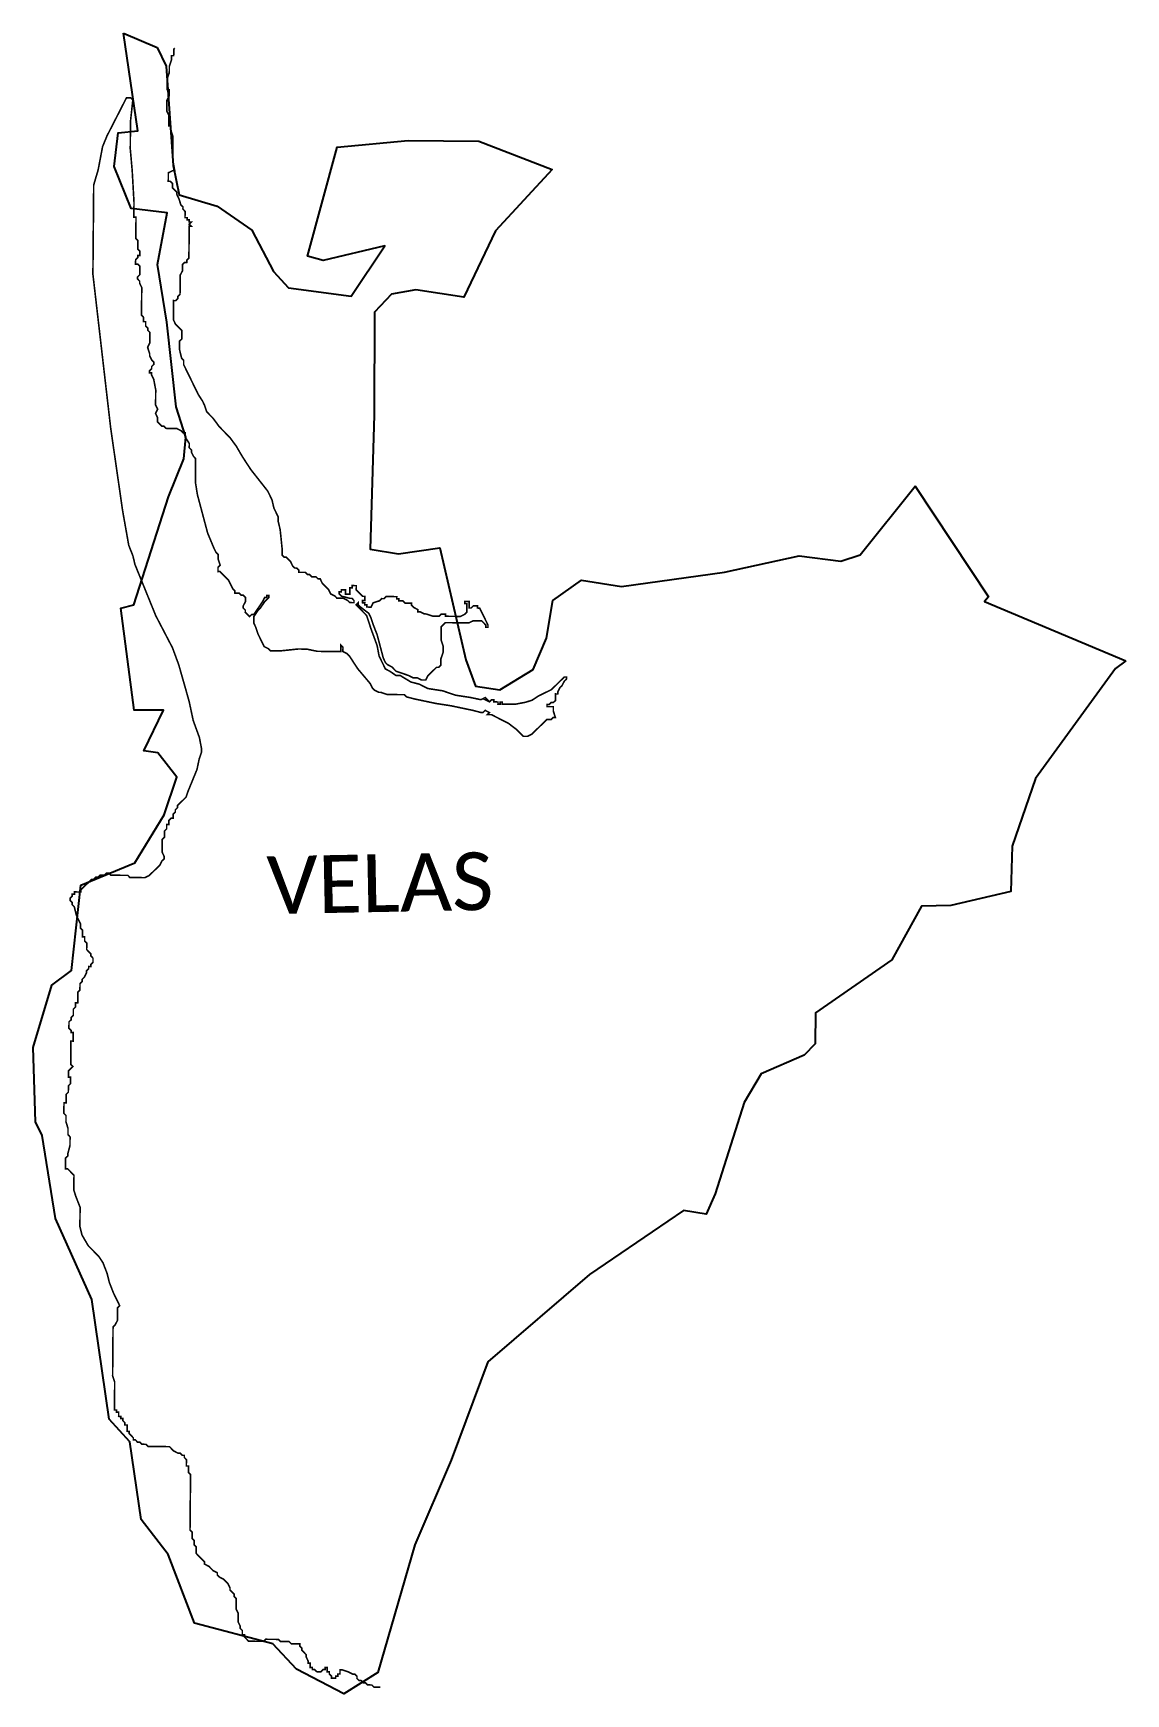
# Model space of a CAD drawing. Header units: metres. Extents: x 263795 to 293289, y 1984633 to 2154063.
# Drawn here: x 291233 to 293289, y 1984633 to 1987758 of the extents above; entities outside this region: 1.
import ezdxf

# ---------------------------------------------------------------- set-up
doc = ezdxf.new("R2010")
doc.units = ezdxf.units.M
for name, color, linetype in [('HIGH TIDE LINE', 6, 'Continuous'), ('village', 3, 'Continuous'), ('VILLAGE NAME', 250, 'Continuous')]:
    doc.layers.add(name, color=color, linetype=linetype)
doc.styles.get("Standard").update_dxf_attribs({"font": 'simplex.shx'})

msp = doc.modelspace()

# ---------------------------------------------------------------- linework, layer by layer
at = {"color": 3, "true_color": 0x00ff00, "flags": 128}
msp.add_lwpolyline([(291403.4, 1987757.6), (291466.6, 1987730.8)], dxfattribs=at)
at = {"layer": 'HIGH TIDE LINE', "lineweight": 0, "const_width": 3}
msp.add_lwpolyline([(263796.4, 2154061), (263796.4, 2154061)], close=True, dxfattribs=at)
at = {"layer": 'HIGH TIDE LINE', "const_width": 3}
msp.add_lwpolyline([(291500, 1987729.4), (291497.9, 1987727.4), (291497.8, 1987715.4), (291493.8, 1987715.4), (291493.7, 1987707.4), (291489.6, 1987695.4), (291489.5, 1987683.4), (291485.4, 1987671.4), (291485.2, 1987651.4), (291489.2, 1987651.3), (291489.1, 1987639.3), (291485, 1987631.3), (291484.8, 1987611.3), (291488.8, 1987603.2), (291488.6, 1987583.2), (291492.6, 1987583.1), (291492.5, 1987575.1), (291496.4, 1987563.1), (291496, 1987519), (291499.8, 1987498.9), (291495.8, 1987498.9), (291487.8, 1987495), (291487.6, 1987479), (291491.7, 1987478.9), (291495.6, 1987474.9), (291495.5, 1987466.9), (291503.5, 1987458.8), (291503.5, 1987454.8), (291507.4, 1987446.7), (291511.3, 1987434.6), (291515.3, 1987430.6), (291515.2, 1987426.6), (291519.2, 1987422.5), (291519.1, 1987410.5), (291523.1, 1987410.5), (291523.1, 1987406.5), (291527.1, 1987406.4), (291527, 1987402.4), (291531, 1987402.4), (291527, 1987398.4), (291531, 1987394.4), (291527, 1987394.4), (291526.4, 1987334.3), (291522.4, 1987330.3), (291522.3, 1987326.3), (291518.3, 1987326.3), (291514.3, 1987322.4), (291514.2, 1987310.3), (291510.1, 1987302.4), (291509.7, 1987266.3), (291505.7, 1987262.3), (291505.7, 1987258.3), (291501.6, 1987254.3), (291497.6, 1987254.4), (291497.3, 1987218.3), (291501.2, 1987210.2), (291505.2, 1987206.2), (291513.1, 1987198.1), (291513, 1987182.1), (291508.9, 1987178.1), (291508.8, 1987162.1), (291512.7, 1987146), (291516.6, 1987141.9), (291516.5, 1987133.9), (291520.5, 1987125.9), (291544.1, 1987077.6), (291552, 1987065.5), (291555.9, 1987057.4), (291559.8, 1987045.3), (291571.7, 1987033.2), (291577.7, 1987025.1), (291583.6, 1987017.1), (291603.5, 1986996.8), (291615.4, 1986980.7), (291627.2, 1986960.5), (291643, 1986936.3), (291658.9, 1986916.1), (291674.7, 1986896), (291682.6, 1986879.9), (291686.4, 1986863.8), (291694.3, 1986847.7), (291694.2, 1986839.7), (291698.1, 1986823.6), (291701.8, 1986787.5), (291701.7, 1986775.4), (291705.6, 1986771.4), (291709.6, 1986771.4), (291713.6, 1986767.3), (291717.6, 1986763.3), (291721.5, 1986755.2), (291725.5, 1986751.2), (291729.5, 1986751.1), (291733.5, 1986747.1), (291733.4, 1986743.1), (291745.4, 1986743), (291749.4, 1986738.9), (291753.4, 1986738.9), (291757.4, 1986734.8), (291765.4, 1986734.8), (291769.4, 1986730.7), (291773.4, 1986730.7), (291777.3, 1986722.6), (291789.2, 1986710.5), (291793.2, 1986702.4), (291801.2, 1986698.4), (291805.1, 1986694.3), (291817.1, 1986694.2), (291825.1, 1986690.1), (291829.1, 1986686.1), (291837.1, 1986686), (291837.1, 1986690), (291833.2, 1986694.1), (291829.2, 1986694.1), (291813.2, 1986698.3), (291809.2, 1986702.3), (291809.2, 1986706.3), (291813.2, 1986706.3), (291813.3, 1986710.3), (291821.3, 1986710.2), (291821.2, 1986702.2), (291829.2, 1986702.1), (291829.4, 1986714.1), (291833.4, 1986714.1), (291833.4, 1986718.1), (291841.4, 1986718), (291841.3, 1986710), (291845.3, 1986706), (291849.3, 1986701.9), (291853.3, 1986697.9), (291857.3, 1986697.9), (291857.2, 1986689.8), (291853.2, 1986689.9), (291853.1, 1986685.9), (291857.2, 1986685.8), (291857.1, 1986681.8), (291861.1, 1986681.8), (291861.1, 1986677.8), (291869.1, 1986677.7), (291873.2, 1986685.7), (291885.2, 1986689.6), (291889.3, 1986693.6), (291893.3, 1986693.5), (291897.3, 1986697.5), (291917.4, 1986697.3), (291917.3, 1986693.3), (291921.4, 1986693.3), (291921.3, 1986689.2), (291929.3, 1986689.2), (291933.3, 1986685.1), (291945.3, 1986685), (291945.3, 1986681), (291949.3, 1986677), (291957.2, 1986672.9), (291957.2, 1986668.9), (291961.2, 1986668.8), (291969.2, 1986664.8), (291973.2, 1986664.7), (291985.2, 1986660.6), (291997.2, 1986660.5), (292001.3, 1986664.5), (292009.3, 1986664.4), (292009.2, 1986660.4), (292037.3, 1986660.1), (292045.3, 1986664.1), (292049.4, 1986668), (292049.5, 1986684.1), (292045.5, 1986684.1), (292045.6, 1986688.1), (292053.6, 1986688), (292053.5, 1986676), (292057.5, 1986676), (292061.5, 1986679.9), (292069.5, 1986679.9), (292069.5, 1986675.9), (292073.5, 1986675.8), (292085.3, 1986651.7), (292089.2, 1986643.6), (292089.2, 1986639.6), (292085.2, 1986639.6), (292085.2, 1986643.7), (292081.3, 1986647.7), (292077.3, 1986651.7), (292061.3, 1986651.9), (292053.2, 1986648), (292009.1, 1986648.4), (292005.1, 1986644.4), (292001, 1986640.4), (292000.8, 1986616.4), (292004.7, 1986604.3), (292004.6, 1986592.3), (292000.5, 1986580.3), (292000.4, 1986568.3), (291996.3, 1986564.3), (291992.3, 1986564.3), (291988.3, 1986560.4), (291980.2, 1986552.4), (291976.1, 1986548.4), (291972.1, 1986540.5), (291964, 1986540.5), (291956.1, 1986544.6), (291948, 1986544.7), (291940.1, 1986548.8), (291916.1, 1986557), (291908.2, 1986565.1), (291900.2, 1986569.2), (291896.2, 1986573.2), (291892.3, 1986581.3), (291880.6, 1986625.5), (291872.8, 1986645.6), (291868.9, 1986657.7), (291865, 1986665.7), (291849.1, 1986677.9), (291845.1, 1986681.9), (291845.1, 1986685.9), (291841.1, 1986682), (291845.1, 1986677.9), (291860.9, 1986661.7), (291868.7, 1986637.6), (291880.5, 1986605.4), (291884.3, 1986585.4), (291892.2, 1986569.3), (291896.1, 1986561.2), (291904.1, 1986557.1), (291916, 1986549), (291924, 1986548.9), (291944, 1986536.7), (291960, 1986532.6), (291975.9, 1986524.4), (292003.9, 1986520.1), (292027.9, 1986511.9), (292055.9, 1986507.6), (292075.9, 1986503.4), (292084, 1986507.4), (292088, 1986503.3), (292083.9, 1986503.4), (292091.9, 1986499.3), (292096, 1986503.2), (292100, 1986503.2), (292099.9, 1986499.2), (292108, 1986499.1), (292107.9, 1986495.1), (292111.9, 1986495.1), (292112, 1986499.1), (292116, 1986499.1), (292115.9, 1986495), (292140, 1986494.8), (292160.1, 1986498.6), (292172.1, 1986502.5), (292184.2, 1986510.5), (292200.3, 1986518.3), (292208.4, 1986522.3), (292216.5, 1986530.2), (292232.6, 1986546.1), (292236.7, 1986546.1), (292236.6, 1986542), (292232.6, 1986538.1), (292228.5, 1986530.1), (292224.4, 1986526.1), (292220.4, 1986518.1), (292220.3, 1986514.1), (292216.3, 1986514.2), (292216.2, 1986502.1), (292212.2, 1986498.2), (292208.2, 1986498.2), (292204.1, 1986494.2), (292200.1, 1986494.3), (292200.1, 1986490.3), (292212.1, 1986490.2), (292212, 1986482.1), (292215.9, 1986470.1), (292211.9, 1986470.1), (292207.9, 1986466.1), (292199.8, 1986466.2), (292195.8, 1986462.2), (292183.7, 1986450.3), (292179.6, 1986446.4), (292175.6, 1986442.4), (292171.5, 1986438.4), (292163.5, 1986434.5), (292155.5, 1986434.5), (292143.6, 1986446.7), (292127.6, 1986458.9), (292111.7, 1986467), (292095.7, 1986475.2), (292087.7, 1986475.3), (292091.7, 1986479.2), (292083.8, 1986483.3), (292079.7, 1986479.3), (292075.7, 1986479.4), (292059.7, 1986483.5), (292039.7, 1986487.7), (292019.7, 1986491.9), (291991.7, 1986496.2), (291951.7, 1986504.6), (291935.7, 1986508.7), (291931.7, 1986512.8), (291899.7, 1986513.1), (291887.7, 1986517.2), (291883.7, 1986517.2), (291875.7, 1986521.3), (291871.7, 1986525.3), (291867.8, 1986533.4), (291844, 1986561.7), (291828.2, 1986585.9), (291824.2, 1986589.9), (291816.2, 1986594), (291816.3, 1986602), (291812.3, 1986606.1), (291812.2, 1986594), (291768.1, 1986594.4), (291748.1, 1986598.6), (291732.1, 1986598.8), (291707.7, 1986596.2), (291696, 1986595.1), (291680, 1986595.2), (291676, 1986599.3), (291668, 1986603.4), (291664.1, 1986611.4), (291656.2, 1986627.5), (291652.3, 1986639.6), (291648.4, 1986647.7), (291648.5, 1986659.7), (291656.6, 1986671.6), (291660.7, 1986675.6), (291668.8, 1986687.6), (291676.9, 1986695.5), (291676.9, 1986699.5), (291672.9, 1986699.5), (291672.9, 1986695.5), (291668.9, 1986695.6), (291664.8, 1986687.6), (291648.5, 1986663.7), (291644.5, 1986663.7), (291640.5, 1986659.8), (291636.5, 1986663.8), (291632.5, 1986667.8), (291632.6, 1986671.8), (291628.6, 1986675.9), (291628.6, 1986679.9), (291632.7, 1986687.9), (291632.8, 1986695.9), (291628.8, 1986699.9), (291624.8, 1986700), (291620.8, 1986704), (291612.8, 1986704.1), (291612.9, 1986708.1), (291608.9, 1986712.2), (291601, 1986728.3), (291597, 1986732.3), (291585.1, 1986744.4), (291581.1, 1986744.5), (291581.2, 1986752.5), (291585.2, 1986756.5), (291581.3, 1986768.5), (291581.4, 1986776.5), (291577.4, 1986780.6), (291573.5, 1986788.6), (291561.7, 1986816.8), (291542.4, 1986889.2), (291538.6, 1986913.2), (291539, 1986957.3), (291535, 1986961.4), (291531.1, 1986969.4), (291531.1, 1986973.4), (291527.1, 1986977.5), (291527.2, 1986985.5), (291519.3, 1986997.6), (291519.4, 1987005.6), (291515.4, 1987005.7), (291511.4, 1987009.7), (291503.4, 1987013.8), (291483.4, 1987014), (291479.4, 1987018), (291475.4, 1987018), (291471.4, 1987022.1), (291467.5, 1987026.1), (291467.5, 1987034.2), (291463.6, 1987042.2), (291467.7, 1987050.2), (291463.7, 1987058.2), (291464, 1987086.3), (291460.2, 1987106.4), (291456.2, 1987114.4), (291456.3, 1987118.4), (291452.3, 1987118.5), (291452.3, 1987122.5), (291456.4, 1987126.5), (291456.4, 1987130.5), (291460.4, 1987134.4), (291460.5, 1987138.5), (291456.5, 1987142.5), (291452.6, 1987150.5), (291452.6, 1987154.6), (291448.7, 1987166.6), (291452.8, 1987174.6), (291453, 1987194.6), (291449, 1987198.7), (291449, 1987202.7), (291445.1, 1987206.7), (291445.1, 1987214.8), (291441.1, 1987214.8), (291441.2, 1987222.8), (291437.2, 1987226.9), (291437.7, 1987279), (291433.8, 1987287), (291433.8, 1987291), (291429.8, 1987295.1), (291429.9, 1987299.1), (291433.9, 1987303.1), (291434.1, 1987319.1), (291430.1, 1987323.1), (291426.1, 1987323.2), (291426.2, 1987331.2), (291430.2, 1987335.2), (291430.2, 1987339.2), (291434.3, 1987339.1), (291434.3, 1987347.2), (291430.4, 1987351.2), (291430.5, 1987367.2), (291426.5, 1987371.3), (291426.9, 1987411.4), (291422.9, 1987411.4), (291423.1, 1987439.5), (291419.7, 1987499.6), (291416.1, 1987539.7), (291416.5, 1987591.9), (291420.9, 1987631.9), (291416.9, 1987635.9), (291408.9, 1987636), (291400.8, 1987620.1), (291372.2, 1987564.2), (291364, 1987544.2), (291355.6, 1987500.2), (291347.3, 1987472.2), (291345.8, 1987303.9), (291379.2, 1987014.9), (291401.8, 1986858.4), (291413.2, 1986794.1), (291421.1, 1986774), (291424.9, 1986757.9), (291464.1, 1986661.4), (291495.6, 1986600.9), (291507.4, 1986568.8), (291526.8, 1986500.4), (291534.5, 1986464.3), (291546.2, 1986432.1), (291550, 1986412), (291549.9, 1986404), (291545.8, 1986392), (291541.6, 1986372), (291525.2, 1986332.1), (291521.1, 1986320.1), (291513, 1986312.1), (291504.9, 1986304.2), (291504.9, 1986300.2), (291500.9, 1986296.2), (291500.8, 1986292.2), (291496.8, 1986288.2), (291496.7, 1986280.2), (291492.7, 1986280.3), (291488.7, 1986276.3), (291488.6, 1986268.3), (291484.6, 1986268.3), (291484.5, 1986260.3), (291480.5, 1986256.3), (291480.3, 1986244.3), (291476.3, 1986240.3), (291476.1, 1986216.3), (291480, 1986208.2), (291480, 1986204.2), (291475.9, 1986200.2), (291471.9, 1986192.3), (291463.8, 1986184.3), (291459.7, 1986180.3), (291455.7, 1986176.4), (291451.6, 1986172.4), (291443.6, 1986168.5), (291415.5, 1986168.7), (291411.6, 1986172.8), (291379.5, 1986173.1), (291375.5, 1986177.1), (291371.5, 1986177.1), (291367.5, 1986173.2), (291359.4, 1986173.2), (291355.4, 1986169.3), (291351.4, 1986169.3), (291347.4, 1986165.3), (291343.3, 1986165.4), (291339.3, 1986161.4), (291335.3, 1986157.4), (291331.2, 1986153.5), (291323.1, 1986145.5), (291323.1, 1986141.5), (291311.1, 1986141.6), (291311, 1986137.6), (291307, 1986137.6), (291307, 1986133.6), (291302.9, 1986129.7), (291302.9, 1986125.7), (291306.9, 1986121.6), (291306.8, 1986117.6), (291310.8, 1986113.6), (291314.7, 1986097.5), (291322.5, 1986081.4), (291322.5, 1986073.4), (291326.4, 1986069.3), (291326.3, 1986057.3), (291330.3, 1986057.3), (291330.3, 1986049.2), (291334.2, 1986045.2), (291334.1, 1986033.2), (291338.1, 1986029.1), (291342.1, 1986025.1), (291342, 1986021.1), (291346, 1986017), (291345.9, 1986009), (291341.9, 1986005), (291341.8, 1986001), (291337.8, 1986001.1), (291337.8, 1985997.1), (291333.7, 1985993.1), (291333.7, 1985989.1), (291329.6, 1985981.1), (291325.6, 1985977.1), (291325.6, 1985973.1), (291321.5, 1985969.1), (291321.4, 1985957.1), (291317.4, 1985953.1), (291317.2, 1985933.1), (291313.2, 1985933.1), (291313.1, 1985925.1), (291309, 1985921.1), (291308.9, 1985909.1), (291304.9, 1985905.2), (291304.9, 1985901.1), (291300.8, 1985897.2), (291300.7, 1985885.1), (291304.7, 1985881.1), (291304.6, 1985877.1), (291308.6, 1985877.1), (291308.5, 1985861), (291304.5, 1985861.1), (291304.1, 1985817), (291308.1, 1985812.9), (291300, 1985805), (291299.9, 1985793), (291303.9, 1985792.9), (291303.7, 1985780.9), (291299.7, 1985776.9), (291299.6, 1985764.9), (291295.6, 1985760.9), (291295.4, 1985744.9), (291291.4, 1985744.9), (291291.2, 1985724.9), (291295.2, 1985720.8), (291295.1, 1985708.8), (291299, 1985696.7), (291298.9, 1985684.7), (291302.8, 1985680.7), (291302.7, 1985664.6), (291298.5, 1985648.6), (291298.5, 1985644.6), (291294.4, 1985640.7), (291294.3, 1985620.6), (291298.3, 1985620.6), (291306.2, 1985612.5), (291310.2, 1985608.4), (291309.9, 1985580.4), (291313.8, 1985568.3), (291321.7, 1985548.2), (291321.3, 1985512.1), (291325.2, 1985496.1), (291337, 1985475.9), (291356.9, 1985455.7), (291364.8, 1985443.6), (291372.6, 1985423.5), (291376.5, 1985407.4), (291384.3, 1985387.3), (291392.2, 1985371.2), (291396.1, 1985363.1), (291392.1, 1985359.2), (291391.9, 1985335.1), (291387.8, 1985327.1), (291383.7, 1985323.1), (291382.9, 1985231), (291386.8, 1985218.9), (291386.3, 1985166.8), (291390.3, 1985166.7), (291390.3, 1985162.7), (291394.3, 1985162.7), (291394.2, 1985154.7), (291398.2, 1985154.6), (291398.2, 1985150.6), (291402.2, 1985150.6), (291402.2, 1985146.6), (291406.1, 1985142.5), (291406.1, 1985138.5), (291410.1, 1985138.5), (291410, 1985126.5), (291414, 1985126.4), (291414, 1985122.4), (291421.9, 1985114.3), (291421.9, 1985110.3), (291425.9, 1985110.3), (291429.8, 1985106.2), (291433.9, 1985106.2), (291437.8, 1985102.2), (291445.8, 1985102.1), (291449.8, 1985098), (291489.9, 1985097.7), (291493.9, 1985093.6), (291497.8, 1985089.6), (291505.8, 1985085.5), (291509.8, 1985085.5), (291513.8, 1985081.4), (291517.8, 1985081.4), (291517.8, 1985077.4), (291521.7, 1985073.3), (291521.6, 1985061.3), (291525.6, 1985061.3), (291525.5, 1985049.2), (291529.5, 1985045.2), (291528.5, 1984941), (291532.5, 1984936.9), (291532.4, 1984924.9), (291536.4, 1984920.9), (291536.3, 1984912.8), (291540.3, 1984908.8), (291540.2, 1984896.8), (291544.1, 1984892.7), (291548.1, 1984888.7), (291556, 1984880.6), (291556, 1984876.6), (291564, 1984872.5), (291571.9, 1984864.4), (291579.9, 1984860.3), (291579.9, 1984856.3), (291583.8, 1984852.3), (291591.8, 1984848.2), (291595.8, 1984844.2), (291599.8, 1984840.1), (291603.7, 1984832.1), (291603.7, 1984828), (291611.6, 1984820), (291611.6, 1984815.9), (291615.5, 1984811.9), (291615.4, 1984791.9), (291619.3, 1984783.8), (291619.1, 1984767.8), (291623.1, 1984759.7), (291623, 1984755.7), (291627, 1984751.7), (291626.9, 1984743.6), (291630.9, 1984743.6), (291630.9, 1984739.6), (291634.9, 1984735.6), (291638.8, 1984731.5), (291666.9, 1984731.3), (291670.9, 1984735.2), (291695, 1984735), (291699, 1984731), (291715, 1984730.8), (291719, 1984726.8), (291735, 1984726.6), (291735, 1984722.6), (291738.9, 1984718.6), (291738.9, 1984714.6), (291742.9, 1984710.5), (291746.8, 1984706.5), (291746.8, 1984702.5), (291750.7, 1984694.4), (291750.7, 1984690.4), (291754.7, 1984690.4), (291754.6, 1984682.3), (291758.6, 1984682.3), (291758.6, 1984678.3), (291762.6, 1984678.3), (291766.6, 1984674.2), (291774.6, 1984674.1), (291778.6, 1984678.1), (291782.7, 1984678.1), (291782.7, 1984682.1), (291786.7, 1984682.1), (291786.6, 1984674), (291790.6, 1984674), (291790.6, 1984670), (291794.6, 1984665.9), (291794.5, 1984661.9), (291802.5, 1984661.9), (291802.6, 1984665.9), (291806.6, 1984665.8), (291806.6, 1984669.8), (291810.6, 1984669.8), (291810.7, 1984677.8), (291814.7, 1984677.8), (291826.7, 1984673.7), (291834.7, 1984669.6), (291838.7, 1984669.5), (291842.7, 1984665.5), (291842.6, 1984661.5), (291846.6, 1984657.5), (291850.6, 1984657.4), (291854.6, 1984653.4), (291858.6, 1984653.3), (291862.6, 1984649.3), (291870.6, 1984649.2), (291874.5, 1984645.2), (291886.6, 1984645.1)], dxfattribs=at)
at = {"layer": 'village', "color": 3, "true_color": 0x00ff00}
for points in [[(293289.1, 1986576.8, 0), (293269.7, 1986562.1, 0), (293119.3, 1986354.8, 0), (293075.3, 1986227.8, 0), (293072.8, 1986142.2, 0), (292960.1, 1986116.4, 0), (292904.7, 1986114.7, 0), (292848.9, 1986013.7, 0), (292705.2, 1985914.3, 0), (292704.5, 1985856, 0), (292683.7, 1985834.4, 0), (292603.4, 1985799.1, 0), (292570.9, 1985745.4, 0), (292516.4, 1985573.5, 0), (292499.4, 1985535.5, 0), (292457.2, 1985542, 0), (292280.4, 1985421.6, 0), (292088.6, 1985257.6, 0), (292020.1, 1985072.3, 0), (291951.4, 1984913.2, 0), (291881.8, 1984673, 0), (291817.8, 1984632.6, 0), (291728.9, 1984678.7, 0), (291684.2, 1984726.8, 0), (291537.2, 1984765.3, 0), (291487.5, 1984895, 0), (291436.6, 1984960.9, 0), (291415.3, 1985106.6, 0), (291376.3, 1985149.6, 0), (291343.8, 1985374.4, 0), (291275.6, 1985526.8, 0), (291250.4, 1985683.2, 0), (291237.9, 1985708.9, 0), (291233.5, 1985849.1, 0), (291268.8, 1985966, 0), (291305.7, 1985993.7, 0), (291323, 1986154.1, 0), (291424.9, 1986196.2, 0), (291479.7, 1986286.6, 0), (291503.7, 1986357.9, 0), (291467.9, 1986403.3, 0), (291441.9, 1986407.4, 0), (291478.5, 1986483.5, 0), (291423.6, 1986483.9, 0), (291398.4, 1986675.7, 0), (291423.1, 1986681.6, 0), (291487.8, 1986885.3, 0), (291516.9, 1986956.7, 0), (291520.7, 1986997.7, 0), (291502.6, 1987054.7, 0), (291485, 1987213.9, 0), (291467.1, 1987322.3, 0), (291485.2, 1987419.8, 0), (291417.7, 1987427.6, 0), (291385.8, 1987507, 0), (291393.1, 1987569.9, 0), (291430.6, 1987573.8, 0), (291403.4, 1987757.6, 0)], [(291466.6, 1987730.8, 0), (291483.8, 1987695.7, 0), (291496.6, 1987508.8, 0), (291507.9, 1987453.2, 0), (291579.3, 1987432, 0), (291644.8, 1987386.7, 0), (291685.3, 1987309.5, 0), (291713.9, 1987278.2, 0), (291832, 1987262.5, 0), (291895.2, 1987357.4, 0), (291779, 1987330, 0), (291749.5, 1987338, 0), (291805.3, 1987543, 0), (291938.7, 1987555.5, 0), (292071.9, 1987554.7, 0), (292210, 1987501.1, 0), (292103.2, 1987385.6, 0), (292043.7, 1987261.1, 0), (291953.1, 1987274.4, 0), (291907.6, 1987266.8, 0), (291875.4, 1987232.8, 0), (291875, 1987038.8, 0), (291867.4, 1986786.5, 0), (291921, 1986778, 0), (291998.7, 1986789.3, 0), (292047.6, 1986578.5, 0), (292065.6, 1986528.7, 0), (292111.5, 1986522.2, 0), (292174, 1986560, 0), (292199.2, 1986619.1, 0), (292211.4, 1986689.8, 0), (292265.1, 1986728.3, 0), (292340.1, 1986716.3, 0), (292534.1, 1986743.4, 0), (292674.5, 1986774.4, 0), (292752.7, 1986764.3, 0), (292789.2, 1986776.1, 0), (292892.6, 1986905.5, 0), (293030.8, 1986697.2, 0), (293023.2, 1986688.1, 0), (293289.1, 1986576.8, 0)]]:
    msp.add_polyline3d(points, dxfattribs=at)

# ---------------------------------------------------------------- texts
at = {"layer": 'VILLAGE NAME', "insert": (291671.9, 1986208.5), "char_height": 108.748, "attachment_point": 1, "rotation": 1.1028}
msp.add_mtext_dynamic_manual_height_columns('{\\fCalibri|b0|i0|c0|p34;VELAS}', width=1571.314, gutter_width=543.7, heights=[0], dxfattribs=at)

doc.saveas('drawing.dxf')
